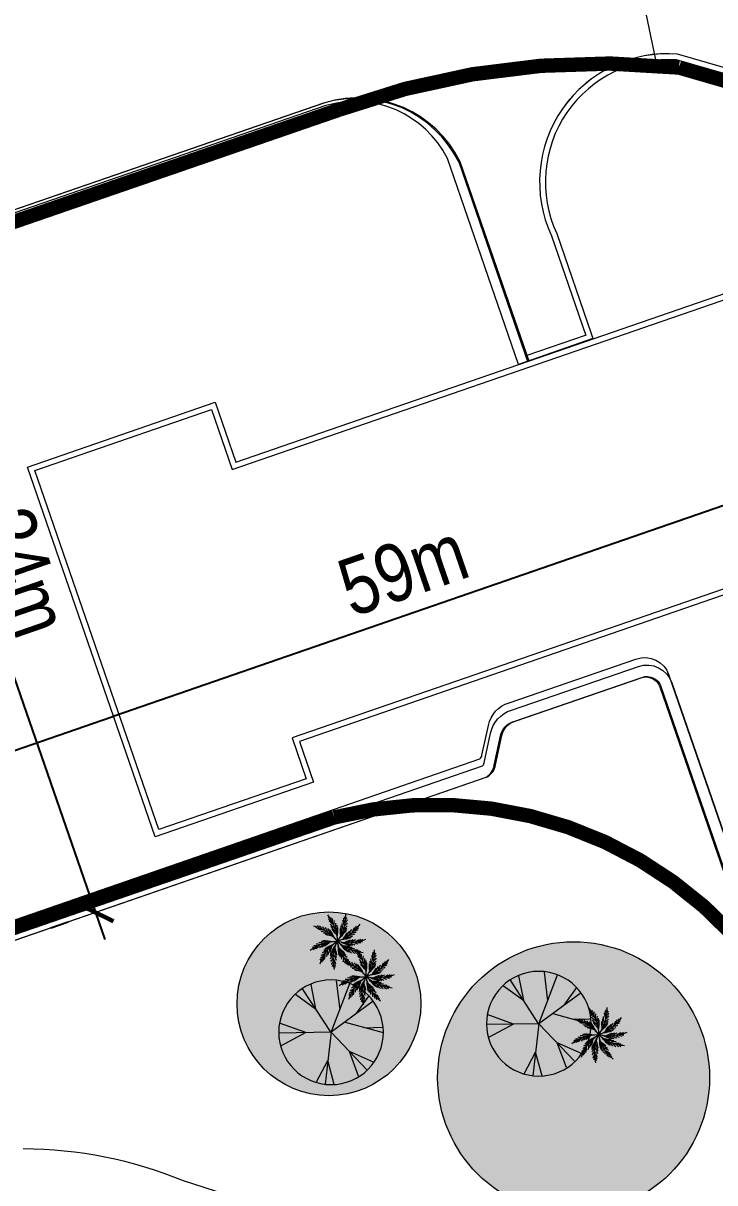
# Model space of a CAD drawing. Header units: millimetres. Extents: x 583747 to 596192, y 2304962 to 2309584.
# Drawn here: x 595619.1 to 595643.14, y 2307189.08 to 2307229.39 of the extents above; entities that cross this region are included whole.
import ezdxf
from ezdxf.xclip import XClip

# ---------------------------------------------------------------- set-up
doc = ezdxf.new("R2010")
doc.units = ezdxf.units.MM
doc.set_wipeout_variables(frame=1)
doc.linetypes.add('CONTINOUS', pattern=[0])
doc.linetypes.add('DASH', pattern=[0.35, 0.25, -0.1])
doc.layers.get('DEFPOINTS').update_dxf_attribs({"color": 5})
for name, color, linetype in [('A-GLAZ', 135, 'Continuous'), ('AFP-KERB-LINE', 2, 'Continuous'), ('Xref_ST_MBDV Cot vach 30.7.2022$0$KT-Net manh', 139, 'Continuous')]:
    doc.layers.add(name, color=color, linetype=linetype)
doc.layers.add('A-TREES', color=7, linetype='Continuous', lineweight=5, true_color=0x4b833f)
for name, color, linetype, lineweight in [('AUDIT_I_220808132811-11', 7, 'Continuous', 9), ('bo dat CXCL', 92, 'Continuous', 18), ('D-building block', 8, 'Continuous', 13), ('Duong RG Thua', 7, 'Continuous', 0), ('KT-DV', 7, 'Continuous', 0), ('KT-NEN', 250, 'Continuous', 0), ('KT-Net thay', 7, 'Continuous', 20), ('KT-TMB', 7, 'Continuous', 0), ('Level 15', 7, 'Continuous', 0)]:
    doc.layers.add(name, color=color, linetype=linetype, lineweight=lineweight)
doc.styles.add('Arial Narrow', font='ARIALN.TTF')
doc.dimstyles.new('CCU_1-1', dxfattribs={"dimtxt": 2, "dimasz": 1, "dimexe": 1, "dimexo": 2, "dimgap": 0.5, "dimtad": 1, "dimdec": 0, "dimdsep": 46, "dimtxsty": 'Arial Narrow', "dimblk": 'ARCHTICK', "dimcen": -1, "dimdle": 1, "dimclrd": 256, "dimclre": 256, "dimclrt": 3, "dimadec": 0, "dimazin": 2, "dimtfac": 0.1, "dimtdec": 0, "dimtix": 1, "dimtmove": 2, "dimatfit": 1, "dimfxl": 1, "dimtvp": 0.8333333333333334, "dimtolj": 1, "dimtzin": 12, "dimarcsym": 0})

# ---------------------------------------------------------------- blocks, each defined once
blk = doc.blocks.new('wwww1')
at = {"layer": 'Duong RG Thua', "color": 7, "lineweight": 0}
blk.add_line((595628.4475178872, 2307288.082119641), (595646.669842459, 2307200.515111031), dxfattribs=at)
blk = doc.blocks.new('NEN')
at = {"layer": 'Level 15', "color": 240, "linetype": 'DASH', "lineweight": 13, "ltscale": 5, "true_color": 0xed1f24, "const_width": 0.5, "flags": 128}
blk.add_lwpolyline([(595682.6342318146, 2307317.628542743), (595677.1080846218, 2307338.735591847), (595668.7019997244, 2307341.648000274), (595657.1986820591, 2307332.945061638), (595633.7332383548, 2307315.074860618), (595610.1012001, 2307298.024044828, 0.6850113018035724), (595643.3114555511, 2307173.379490599), (595664.0983812264, 2307171.16112911), (595705.7479175264, 2307172.44091587), (595712.0652831583, 2307180.508475818), (595682.6342318146, 2307317.628542743)], format="xyb", close=True, dxfattribs=at)
at = {"layer": 'Level 15', "color": 152, "linetype": 'DASH', "lineweight": 13, "ltscale": 5, "true_color": 0x2776bb, "const_width": 0.01, "flags": 128}
blk.add_lwpolyline([(595676.7959477246, 2307316.238442715), (595672.1154765871, 2307334.115442853), (595669.7661375185, 2307334.929404999), (595660.8263181637, 2307328.16590411), (595637.3067715189, 2307310.254500783), (595613.6242579552, 2307293.167266415, 0.6848770391189095), (595643.956996487, 2307179.344669219), (595664.3256569956, 2307177.170944603), (595702.755827632, 2307178.351808255), (595705.6093727332, 2307181.995913648)], format="xyb", close=True, dxfattribs=at)
blk = doc.blocks.new('road')
at = {"layer": 'AFP-KERB-LINE', "elevation": 1.53477577924781e-10}
blk.add_lwpolyline([(3572174.320136458, 1147849.407711029), (3572046.89516142, 1147798.414896965), (3551626.068969876, 1142722.54187727, -0.6850864189105283), (3475557.141503364, 1251490.069308758)], format="xyb", dxfattribs=at)
blk = doc.blocks.new('Tree')
for p, q in [((487974.1397559046, 311902.0154153705), (487959.6186299919, 312449.4555874467)), ((487818.7585520147, 311431.8140665293), (487178.271296501, 312231.0179972649)), ((487323.9620518087, 312328.5440708995), (487469.608952999, 311867.4923955798)), ((487812.5491589903, 311435.622189641), (488148.1264930962, 312404.1957123876)), ((487974.1397559046, 311902.0154153705), (488379.603203833, 312288.4990506768)), ((487050.4925100802, 312107.0366401076), (487469.608952999, 311867.4923955798)), ((486823.3698589205, 311653.9503079057), (487333.2957089542, 311412.6646906734)), ((487812.5491589903, 311435.622189641), (486789.5399913191, 311386.6173636317)), ((486977.3624589442, 310842.8233063221), (487812.5491589903, 311435.622189641)), ((487812.5491589903, 311435.622189641), (487803.9767764806, 311435.5773043036)), ((487812.5491589903, 311435.622189641), (487812.5042736529, 311444.1945721507)), ((487812.5491589903, 311435.622189641), (487821.1215414404, 311435.6670749187)), ((487812.5491589903, 311435.622189641), (487812.594044268, 311427.0498071313)), ((487812.5491589903, 311435.622189641), (488815.2738754748, 311227.0700611472)), ((487812.5491589903, 311435.622189641), (488294.8941477536, 310532.1300956607)), ((488836.1503732799, 311401.1427559257), (488359.1722272633, 311321.9372298717)), ((488762.6964671611, 311056.9688814878), (488359.1722272633, 311321.9372298717)), ((487312.5729995965, 311080.7507180572), (486909.7755491136, 310951.9356693625)), ((487535.9686889647, 311239.3123333454), (487498.6340693234, 310462.4556865096)), ((488053.6695394515, 310983.9669960737), (488455.6363497971, 310662.9774998426)), ((488053.6695394515, 310983.9669960737), (488100.2619105576, 310471.6760370135)), ((487524.2228202223, 310836.3250343204), (487406.3617597221, 310519.2875810862))]:
    blk.add_line(p, q)
blk.add_circle((487812.5491589903, 311435.622189641), 1024.182225)
blk = doc.blocks.new('p014')
for centre, radius, start, end in [((0.1368873331433207, 2.687655349403421), 0.5845469321958937, 182.8789517493702, 221.5345528091636), ((-0.1002984563216813, 2.837948208908905), 0.2454015507522421, 173.7791131581185, 233.0395476445508), ((4.412683401570163, 1.746537685637719), 4.745752700030372, 161.8705755670265, 201.5936322851244), ((-1.149711181349574, 3.042569913135672), 1.147504384321707, 317.439100214118, 345.0126682207147), ((-0.5875337241402434, 3.145792784648656), 0.565883779157175, 308.4321033836335, 338.3515154963578), ((2.543346768475729, 4.006688895475989), 4.745752700030372, 197.8705755670275, 237.5936322851262), ((-1.749247259640256, 2.23699437670971), 0.2454015507522421, 209.7791131581185, 269.0395476445495), ((-1.469019998796639, 2.254819208337423), 0.5845469321958937, 218.8789517493717, 257.5345528091631), ((0.7872450131488193, 6.509564098901045), 5.600359035970981, 242.1882950709186, 247.1385601171316), ((-2.324375373182349, 2.199656165288758), 0.565883779157175, 344.4321033836335, 14.35151549635747), ((-2.718513608344587, 1.785707489507679), 1.147504384321707, 353.4391002141185, 21.01266822071408), ((-4.389374896860772, 1.26993705909647), 2.984196019369443, 2.052642821318321, 14.83184805597066), ((-4.772047260398182, 0.7778759823988537), 3.647423505899304, 3.552940162314174, 15.11096059981825), ((-5.673243382361633, -0.2288830691689725), 4.915440826419774, 10.67551182253619, 20.63066144768712), ((4.510987828683895, 3.909600970059216), 5.600359035970981, 202.9482548701073, 211.3076687611722), ((4.562936602142187, 3.622073698864114), 5.600359035970981, 201.6825186296965, 211.401862224492), ((4.613258814874655, 3.409588492000957), 5.600359035970981, 200.5185801730793, 211.4981257708792), ((4.46677812724981, 4.340011774708728), 5.600359035970981, 204.5672565172818, 211.2106809353124), ((4.463120370560844, 4.80361697331432), 5.600359035970981, 206.1882950709169, 211.1385601171342), ((-2.804628611566635, 3.607410493753186), 2.984196019369443, 326.0526428213167, 338.8318480559709), ((-3.403443301056072, 3.43425389218153), 3.647423505899304, 327.5529401623149, 339.1109605998176), ((-4.724284402112829, 3.14947850013565), 4.915440826419774, 334.6755118225372, 344.6306614476869), ((-4.382723149611643, 2.519470254790498), 4.510989319669894, 337.0346771914438, 347.4268266371094), ((4.105608427502531, -2.380367225842534), 4.745752700030372, 110.1724596118627, 149.8955163299628), ((5.535015120917862, -1.507003048773804), 5.600359035970981, 148.8204642179165, 159.8000098157167), ((5.670574208935463, -1.33581303187497), 5.600359035970981, 149.9844026745317, 159.7037462693288), ((5.864014856237404, -1.116835127245004), 5.600359035970981, 151.2501389149451, 159.6095528060078), ((6.174380926572084, -0.8153706005674195), 5.600359035970981, 152.8691405621184, 159.5125649801499), ((6.535930787906352, -0.5251554094982538), 5.600359035970981, 154.4901791157559, 159.4404441619708), ((1.092614613834655, 4.436839576195389), 2.984196019369443, 274.3545268661562, 287.1337321008077), ((1.675078413011519, 2.788042285744829), 1.147504384321707, 265.7409842589545, 293.3145522655529), ((2.193997065847114, 1.558398631353924), 0.5845469321958937, 131.180835794208, 169.836436854002), ((2.1649313880053, 1.837683841692872), 0.2454015507522421, 122.0809972029555, 181.3414316893889), ((2.104523487024338, 2.410848193792404), 0.565883779157175, 256.7339874284717, 286.6533995411944), ((-0.3881319131100867, 4.729854364340618), 4.745752700030372, 234.9681246683424, 274.6911813864427), ((-3.094143954615859, 3.598394347199914), 4.745752700030372, 270.9681246683443, 310.6911813864419), ((-2.744513190685311, 0.7291482448335316), 0.2454015507522421, 246.8766622594334, 306.1370967458657), ((-3.180719537195124, 0.352464674335458), 0.565883779157175, 21.52965248495067, 51.44906459767597), ((-2.531752673191569, 0.9123912652688944), 0.5845469321958937, 255.9765008506857, 294.6321019104817), ((-3.245405004385205, -0.215438702069477), 1.147504384321707, 30.53664931543363, 58.11021732203207), ((-4.267000981070844, -1.634642085227881), 2.984196019369443, 39.15019192263563, 51.92939715728668), ((-3.298484683343787, 5.666937291180759), 5.600359035970981, 279.2858441722357, 284.2361092184501), ((-2.853843229484234, 5.535647014054916), 5.600359035970981, 277.6648056185987, 284.3082300366303), ((-4.275425798357666, -2.25793275856563), 3.647423505899304, 40.65048926363026, 52.20850970113278), ((-4.556319946307319, 1.327447639919527), 4.745752700030372, 304.0338805225612, 343.7569372406599), ((-2.429172010842372, 5.452807925955483), 5.600359035970981, 276.045803971423, 284.4052178624872), ((-4.386977842009074, -3.604511527042597), 4.915440826419774, 47.77306092385167, 57.72821054900337), ((1.062704499098004, 6.136649589986803), 5.600359035970981, 240.5672565172815, 247.2106809353131), ((1.351460022274765, 5.814425744973967), 5.600359035970981, 238.9482548701076, 247.3076687611722), ((-3.684878644607899, -3.460875892809092), 4.510989319669894, 50.13222629275963, 60.52437573842398), ((1.562491752479829, 5.612346019144354), 5.600359035970981, 237.6825186296947, 247.4018622244906), ((1.728098948699412, 5.470020530245648), 5.600359035970981, 236.5185801730786, 247.4981257708809), ((-5.026604969031638, -0.5378057792747981), 4.510989319669894, 13.03467719144405, 23.4268266371094), ((-4.652860444867954, -0.9343759256469113), 4.745752700030372, 331.631907914521, 11.3549646326183), ((2.035262767118624, -4.287175545580723), 4.745752700030372, 75.67216806150964, 115.3952247796078), ((-0.5491686371632909, -4.713871285663288), 4.745752700030372, 43.63190791452072, 83.3549646326182), ((-0.739263633575959, 5.000948095210347), 4.510989319669894, 285.3365612362818, 295.7287106819459), ((3.707952717063691, -4.377046632813347), 5.600359035970981, 114.3201726675643, 125.2997182653633), ((-0.4565622057257173, 5.659472491952442), 4.915440826419774, 282.9773958673737, 292.9325454925235), ((3.916633932067541, -4.312747031457754), 5.600359035970981, 115.4841111241804, 125.2034547189763), ((2.22334477345278, 4.540124512530042), 4.510989319669894, 250.8362696859284, 261.2284191315925), ((0.5855806924669906, 4.799439691472038), 3.647423505899304, 275.8548242071507, 287.4128446446538), ((4.200084247153299, -4.241849036969086), 5.600359035970981, 116.7498473645915, 125.1092612556554), ((2.829320695959623, 4.922704778298005), 4.915440826419774, 248.4771043170198, 258.4322539421696), ((4.626616811580362, -4.169199673976792), 5.600359035970981, 118.3688490117651, 125.0122734297958), ((3.201043398247165, 3.623651095512038), 3.647423505899304, 241.3545326567985, 252.9125530943018), ((5.088959390057667, -4.134812183735839), 5.600359035970981, 119.9898875654016, 124.9401526116153), ((3.413521382613382, 3.03763458791537), 2.984196019369443, 239.8542353157997, 252.6334405504539), ((2.959647391592981, 1.348908742011474), 1.147504384321707, 231.2406927086021, 258.8142607151984), ((2.690817355905381, 0.04160981026070942), 0.5845469321958937, 96.68054424385357, 135.3361453036479), ((2.825053709597157, 0.2882383643455952), 0.2454015507522421, 87.58070565260093, 146.841140139034), ((3.099916417922316, 0.7948121305344458), 0.565883779157175, 222.233695878116, 252.1531079908407), ((-2.780429697459667, -1.584430124187584), 0.565883779157175, 57.52965248494858, 87.44906459767572), ((-2.648940397598651, -1.023291056717959), 0.2454015507522421, 282.8766622594335, 342.1370967458674), ((-2.498956110327619, -2.081894770514069), 1.147504384321707, 66.53664931543476, 94.11021732203172), ((-2.491257798227245, -3.830533474860793), 2.984196019369443, 75.15019192263472, 87.92939715728676), ((-2.584521068211622, -0.7499868446322324), 0.5845469321958937, 291.9765008506872, 330.6321019104802), ((-5.999472329932821, 2.645847922840282), 5.600359035970981, 315.2858441722337, 320.236109218449), ((-2.131712552907416, -4.33973820538089), 3.647423505899304, 76.65048926363072, 88.20850970113332), ((-1.430460910817786, -5.49471195946461), 4.915440826419774, 83.77306092385116, 93.72821054900302), ((-5.562579348692921, 2.800985546585828), 5.600359035970981, 313.6648056185965, 320.3082300366285), ((-2.138961839081034, 5.418915995485413), 5.600359035970981, 274.780067731012, 284.499411325808), ((-1.921024911967123, 5.405285733928061), 5.600359035970981, 273.6161292743959, 284.5956748721948), ((-0.9468776358893507, -4.965824736493104), 4.510989319669894, 86.13222629276024, 96.52437573842624), ((-5.170321521491495, 2.983582795905647), 5.600359035970981, 312.0458039714251, 320.4052178624877), ((-4.915615383694089, 3.126744907209748), 5.600359035970981, 310.7800677310109, 320.4994113258098), ((-4.731289039228784, 3.243817905659583), 5.600359035970981, 309.6161292743967, 320.5956748721963), ((1.79913078436347, -5.385276813276811), 4.915440826419774, 116.8388167780713, 126.7939664032219), ((1.91583381564287, -4.678201936829304), 4.510989319669894, 119.1979821469783, 129.5901315926458), ((-5.960808178122051, -0.3205570140473455), 5.600359035970981, 345.1115598256429, 353.4709737167063), ((-5.825462400798727, -0.06161275883885509), 5.600359035970981, 343.8458235852304, 353.5651671800269), ((-5.734863803582755, 0.1370683484976922), 5.600359035970981, 342.6818851286152, 353.6614307264144), ((4.089237922621706, -3.939062216702567), 4.915440826419774, 144.4368441700319, 154.3919937951805), ((3.865099014797025, -3.258374161561157), 4.510989319669894, 146.7960095389378, 157.1881589846032), ((-3.215030783160707, -3.490808753451532), 4.745752700030372, 7.631907914520547, 47.35496463261728), ((-5.145847340902733, -2.53529203878513), 5.600359035970981, 10.27991252057349, 21.25945811837376), ((-5.134095479747273, -2.753338322838232), 5.600359035970981, 11.44385097718995, 21.16319457198585), ((-5.134081604696185, -3.045520811280312), 5.600359035970981, 12.70958721760048, 21.0690011086647), ((-2.672870678596993, -5.075747522611728), 5.600359035970981, 46.27991252057421, 57.25945811837486), ((-2.535198833123076, -5.245243101296829), 5.600359035970981, 47.44385097719118, 57.1631945719844), ((0.8210517353998199, -5.677439971113671), 5.600359035970981, 82.27991252057426, 93.25945811837411), ((5.042155066529247, -0.3642318711873074), 4.510989319669894, 182.7960095389385, 193.1881589846034), ((-2.363447050286581, -5.481615544354824), 5.600359035970981, 48.70958721760015, 57.06900110866434), ((5.623585652283808, -0.7831745311804426), 4.915440826419774, 180.4368441700306, 190.3919937951813), ((1.032057599515056, -5.73364329431589), 5.600359035970981, 83.44385097718914, 93.16319457198456), ((4.293279259394708, 2.669034614194153), 4.510989319669894, 218.7960095389396, 229.1881589846048), ((4.55778996574891, -1.613715194073805), 3.647423505899304, 173.3142725098085, 184.8722929473127), ((-2.136564644445869, -5.85003423603569), 5.600359035970981, 50.32858886477299, 56.97201328280607), ((1.309943946721816, -5.823919452745486), 5.600359035970981, 84.70958721760226, 93.06900110866407), ((5.009914801419754, 2.671859206129376), 4.915440826419774, 216.4368441700297, 226.391993795181), ((1.71004674241054, -5.988618303202912), 5.600359035970981, 86.32858886477516, 92.97201328280725), ((4.635847531559406, 1.373478708827079), 3.647423505899304, 209.3142725098083, 220.8722929473124), ((2.120206311953311, -6.204748557611317), 5.600359035970981, 87.94962741841307, 92.89989246462586), ((4.505069352069086, 0.764004091812275), 2.984196019369443, 207.813975168812, 220.5931804034641), ((3.224437029324392, -0.4267005047565391), 1.147504384321707, 199.2004325616106, 226.7740005682097), ((2.303014650989397, -1.392247440823368), 0.5845469321958937, 64.64028409686603, 103.295885156658), ((2.54764367843002, -1.254400854808601), 0.2454015507522421, 55.5404455056109, 114.8008799920442), ((3.049383067999017, -0.9708094692315044), 0.565883779157175, 190.1934357311271, 220.1128478438524), ((-1.465658139565178, -2.844829404177815), 0.565883779157175, 90.59540833917066, 120.5148204518926), ((-0.9583533203951475, -3.108154820810086), 1.147504384321707, 99.60240516965143, 127.1759731762517), ((0.002157554472020706, -4.569392461172008), 2.984196019369443, 108.2159477768513, 120.9951530115055), ((-1.661622333097569, -2.30282892090144), 0.2454015507522421, 315.9424181136545, 15.20285260008646), ((0.5812953369121061, -4.799960607208106), 3.647423505899304, 109.7162451178498, 121.2742655553527), ((-1.756751139986008, -2.038640441889839), 0.5845469321958937, 325.0422567049065, 3.697857764700044), ((-6.471405286281211, -1.055979682152469), 5.600359035970981, 348.3516000264535, 353.3018650726677), ((-6.189912597239264, -0.6875980520810643), 5.600359035970981, 346.7305614728167, 353.3739858908483), ((0.5905895437978614, -3.198479555600436), 1.147504384321707, 127.2004325616118, 154.774000568209), ((2.118754060621214, -4.048485315504827), 2.984196019369443, 135.8139751688111, 148.5931804034639), ((2.738811546605532, -3.98452474100057), 3.647423505899304, 137.3142725098061, 148.8722929473122), ((-0.4057409147652322, -2.81058430346328), 0.2454015507522421, 343.5404455056124, 42.8008799920442), ((-0.6124353354401961, -2.620525210536066), 0.5845469321958937, 352.6402840968653, 31.29588515665892), ((-5.245886765714715, -3.933808778998539), 5.600359035970981, 15.94962741841079, 20.89989246462757), ((-5.16708095628529, -3.476935926053322), 5.600359035970981, 14.328588864775, 20.97201328280668), ((4.093748004519952, -2.029921031652869), 2.984196019369443, 171.8139751688118, 184.5931804034653), ((-1.93177675839577, -6.265973030914552), 5.600359035970981, 51.94962741841078, 56.89989246462738), ((2.357816090173614, -2.240484492639041), 1.147504384321707, 163.200432561613, 190.7740005682078), ((1.044835477686931, -2.480029887666213), 0.5845469321958937, 28.64028409686438, 67.29588515665742), ((1.896375235570233, -2.577783754868605), 0.565883779157175, 154.1934357311279, 184.1128478438515), ((1.323768708542204, -2.512298991575911), 0.2454015507522421, 19.54044550561216, 78.80087999204589), ((0.01901651857714626, -3.200132261793179), 0.565883779157175, 118.1934357311288, 148.1128478438525)]:
    blk.add_arc(centre, radius, start, end)
blk = doc.blocks.new('DV')
at = {"layer": 'bo dat CXCL'}
h = blk.add_hatch(dxfattribs=at)
h.set_pattern_fill('GRASS', color=256, scale=20, angle=6.295837926640892e-14)
h.set_pattern_definition([(90, (1.311302185058594e-06, 0), (-359.2102448000004, 359.2102447999981), [95.24999999999953, -623.1704895999973]), (44.99999999999993, (1.311302185058594e-06, 0), (-359.2102448427659, 359.2102448427639), [95.24999999999969, -412.7499999999986]), (135.0000000000001, (1.311302185058594e-06, 0), (-359.2102448427657, -359.2102448427648), [95.24999999999989, -412.7499999999994])])
edge = h.paths.add_edge_path()
edge.add_arc((534051.7003132105, 95061.74644327164), 4726.503831283008, 0, 360)
edge = h.paths.add_edge_path()
edge.add_arc((541090.5118750334, 100258.320868969), 3194.577710490301, 0, 360)
edge = h.paths.add_edge_path()
edge.add_arc((567627.1426891088, 62613.19919967651), 3194.577710490301, 0, 360)
edge = h.paths.add_edge_path()
edge.add_arc((576134.0710784197, 60043.36225748062), 4726.503831283008, 0, 360)
at = {"layer": 'A-GLAZ'}
for p, q in [((579794.8935495615, 95160.63556575775, -0.0003901063585746418), (594853.6876755953, 90809.49250793457, -0.0003901063585746418)), ((538575.2279481888, 83557.03957366943, -0.0003901063585746418), (567974.5685081482, 93695.8902592659, -0.0003901063585746418))]:
    blk.add_line(p, q, dxfattribs=at)
blk.add_arc((577054.20198524, 68850.99924898148, -0.0003901063585746418), 26452.00093321101, 84.0529124876403, 110.0749677593949, dxfattribs=at)
at = {"layer": 'D-building block', "linetype": 'CONTINOUS', "ltscale": 10000}
for centre, radius in [((567627.1426891088, 62613.19919967651), 3194.577710490301), ((576134.0710784197, 60043.36225318909, -0.0003900780732629497), 4726.503831283008)]:
    blk.add_circle(centre, radius, dxfattribs=at)
at = {"layer": 'KT-Net thay'}
blk.add_line((579974.7232788801, 50886.6643910408), (562571.2064226866, 56455.55951547623), dxfattribs=at)
blk.add_arc((556928.1305878162, 42713.04267501831, 0.006675000328339297), 14856.01137591361, 67.67550924643338, 89.73341483555303, dxfattribs=at)
at = {"layer": 'A-TREES'}
for name, p, xscale, yscale, zscale, rotation in [('p014', (567914.530616641, 64778.96662187576, 0.001365659360410312), -304.9199999999864, 304.9199999999864, 304.9199999999859, 58.08847051086504), ('p014', (568920.2135616541, 63550.87111759186, 0.001366057348044211), -304.9199999999864, 304.9199999999864, 304.9199999999859, 58.08847051086504), ('Tree', (1372066.951847076, 711284.659758091, -0.00211491251618302), -1.776509766946553, 1.776509766946553, 1.776509766946549, 71.72236063323176), ('Tree', (1364841.989592433, 710986.4855260849, -0.002125700833696189), -1.776509766946553, 1.776509766946553, 1.776509766946549, 71.72236063323176), ('p014', (577003.2101439238, 61539.17297267914, 0.001376447677160946), -304.9199999999864, 304.9199999999864, 304.9199999999859, 58.08847051086504)]:
    blk.add_blockref(name, p, dxfattribs=dict(at, xscale=xscale, yscale=yscale, zscale=zscale, rotation=rotation))
at = {"layer": 'AFP-KERB-LINE'}
ref = blk.add_blockref('road', (-3147122.540055871, 179596.1890163422, -4.400686211017377e-09), dxfattribs=dict(at, rotation=340.0000000045929))
XClip(ref).set_block_clipping_path([(3424978.7776903473, 904726.3076186823), (3853099.861747328, 1060549.6388383387), (3670662.868102772, 1561791.1594749615), (3242541.7840457913, 1405967.828255306)])
blk = doc.blocks.new('WWWWW11')
blk.add_wipeout([(596158.1264970418, 2307279.415748434), (596157.4868596883, 2307279.131044587), (596156.9419159915, 2307278.75383097), (596156.4253751573, 2307278.2245273013), (596156.033040584, 2307277.6159852333), (596155.7515683945, 2307276.8805128527), (596155.630984378, 2307275.9560376755), (596155.6935655582, 2307275.27585322), (596156.0499884988, 2307274.2500792323), (596163.9381826981, 2307260.992103411), (596164.2595651724, 2307260.5017293952), (596164.5873451892, 2307260.143662419), (596164.925872428, 2307259.8639352783), (596165.7248676443, 2307259.439499362), (596166.8970544131, 2307258.983099049), (596167.4462452132, 2307258.840778071), (596167.9845907552, 2307258.759324903), (596168.6279309798, 2307258.7338130157), (596169.3387324822, 2307258.7955465284), (596169.7077284943, 2307258.8657222167), (596187.3628353733, 2307264.9568868326), (596189.3003348794, 2307265.309738098), (596191.6830308199, 2307265.371566329), (596193.6462263745, 2307265.117663205), (596195.4811609081, 2307264.6175569715), (596197.5509894271, 2307263.709278157), (596198.9830253198, 2307262.8249925086), (596200.4558321758, 2307261.634333469), (596201.6492890234, 2307260.3854129585), (596202.8724032934, 2307258.699955746), (596207.3781399102, 2307245.6794245364), (596207.6923098762, 2307244.9099548906), (596208.0169776017, 2307244.358087821), (596208.7410806058, 2307243.5056458367), (596209.4758027232, 2307242.929039657), (596210.4152561508, 2307242.4512099694), (596211.3381979427, 2307242.1925602537), (596212.2429563764, 2307242.110676552), (596257.3803378904, 2307242.110676552), (596258.585450837, 2307242.275423594), (596260.0837843353, 2307242.934223507), (596260.8840495853, 2307243.5732316147), (596261.6986422987, 2307244.6031211065), (596262.20600007, 2307245.739719427), (596262.4199155823, 2307246.8796884534), (596262.381296167, 2307247.9822711796), (596259.0167853625, 2307263.5885736006), (596258.6799977464, 2307264.1948316805), (596258.1929823342, 2307264.7624178254), (596257.4916188687, 2307265.278743916), (596256.9681102273, 2307265.519880577), (596256.177640033, 2307265.71067624), (596226.5307003725, 2307265.71067624), (596225.6144192488, 2307265.844074603), (596224.731754293, 2307266.174617406), (596223.9923476782, 2307266.6447608303), (596223.321591174, 2307267.300207647), (596222.6663800592, 2307268.381477357), (596217.1959527035, 2307284.193645604), (596216.713879219, 2307285.1326484145), (596216.369741392, 2307285.5546857184), (596215.8750791589, 2307285.9961401536), (596215.3067070124, 2307286.3479550723), (596214.5829320063, 2307286.6246993486), (596199.3461626435, 2307291.0193444258), (596197.906837745, 2307291.1296777944), (596196.3155742786, 2307291.160120454), (596194.441518755, 2307291.073047498), (596192.2595297728, 2307290.802257765), (596190.1326617798, 2307290.357536344), (596187.5258376017, 2307289.5545991194)]).translate(0, 0, -0.04164644143773511)
blk.add_line((596192.5387022507, 2307266.746294256, -0.04164644143785193), (596169.7441371079, 2307258.881972076, -0.04164644143785193))
at = {"layer": 'A-GLAZ', "const_width": 0.5}
blk.add_lwpolyline([(596187.5622462108, 2307289.570848987, -0.1140331020743413), (596199.3825712515, 2307291.035594293), (596214.4413653782, 2307286.684451236, -0.2604672854682765), (596217.2323613125, 2307284.209895472), (596222.7027886676, 2307268.397727226, 0.2908633368540378), (596226.5671089788, 2307265.726926107), (596256.2140486401, 2307265.726926107, -0.2655275921417467), (596259.0531939715, 2307263.604823468), (596262.417704776, 2307247.998521047, -0.4513714951595503), (596257.416746489, 2307242.12692642), (596212.2793649854, 2307242.12692642, -0.3267809868965265), (596207.4145485229, 2307245.695674393), (596202.9088119024, 2307258.716205614, 0.3277017669590758), (596187.3992439844, 2307264.973136701), (596169.7441371018, 2307258.881972084, -0.1330764012900887), (596166.9334630221, 2307258.999348917), (596165.7612762533, 2307259.45574923, -0.183720991931343), (596163.9745913072, 2307261.008353279), (596159.5040960988, 2307268.510678279, -0.02215701127767281), (596156.0863971079, 2307274.2663291, -0.4620918624571376), (596158.1629056508, 2307279.431998302), (596187.5622462108, 2307289.570848987)], format="xyb", dxfattribs=at)
at = {"layer": 'AUDIT_I_220808132811-11'}
for p, q in [((596194.1014777169, 2307281.03480028), (596196.1341446068, 2307281.736574688)), ((596194.1905163828, 2307280.763457219, -0.04164644143773511), (596196.2231832735, 2307281.465231623, -0.04164644143773511))]:
    blk.add_line(p, q, dxfattribs=at)
for points in [[(596223.4858556406, 2307264.098269473), (596223.4960231208, 2307265.770540677, 0.08515873318755561), (596223.1946576099, 2307267.601544062), (596221.4600228961, 2307272.616087157), (596217.3322422542, 2307284.546884974, 0.2600451643030329), (596214.4016279425, 2307287.149730518), (596199.3290177243, 2307291.504865645, 0.5721348877565147), (596194.9420054213, 2307285.192022641), (596196.1377743302, 2307281.726053833)], [(596196.3879074907, 2307281.612601697), (596193.7998110675, 2307280.719066298), (596191.3279896558, 2307287.878617163, 0.3617881356859828), (596187.0967033883, 2307289.714404332), (596158.172468956, 2307279.736131684, 0.450685502010546), (596156.1662434373, 2307274.637037039), (596164.2608440302, 2307261.054460284, 0.3090915274036429), (596169.9832671059, 2307259.233317383), (596192.4553740945, 2307267.007115047, 0.2061157603677616), (596192.5276552596, 2307267.136901659), (596192.7513168363, 2307268.166190285, -0.2754865960558315), (596193.4712470856, 2307268.957892978), (596197.883844656, 2307270.475841124, -0.4141973720836345), (596199.0299078504, 2307269.918623965), (596207.3591242088, 2307245.827910957, 0.3197537419032762), (596212.1903263249, 2307242.386458495), (596257.3277078284, 2307242.386458495, 0.4808685683322499), (596262.0896001729, 2307248.343657651), (596261.4809521764, 2307251.038792581), (596261.4349743794, 2307251.242386424), (596259.8436423665, 2307259.799434698)]]:
    blk.add_lwpolyline(points, format="xyb", dxfattribs=at)
for points, elevation in [([(596223.4859593187, 2307264.09617299), (596223.4961267989, 2307265.768444194, 0.08515873318755561), (596223.1947612881, 2307267.599447576), (596221.4601265735, 2307272.613990671), (596217.3323459323, 2307284.544788491, 0.2600451643030329), (596214.4017316197, 2307287.147634031), (596199.329121402, 2307291.502769161, 0.5721348877565147), (596194.9421090984, 2307285.189926157), (596196.1378780084, 2307281.723957349)], -0.002306602981453347), ([(596223.2859556221, 2307264.09617299), (596223.2961304955, 2307265.76966018, 0.08515873318755567), (596223.0057504072, 2307267.534064956), (596221.2711157463, 2307272.548607896), (596217.14342633, 2307284.479142042, 0.2604672854680671), (596214.3524303958, 2307286.953697806), (596199.293636269, 2307291.304840864, 0.5713168116588397), (596195.1278777, 2307285.264706817), (596196.3269280943, 2307281.789226537)], -0.002306602981453347), ([(596194.1467310203, 2307280.750442854), (596191.7318509843, 2307287.745064864, 0.3643585262583712), (596187.0238140398, 2307289.799929309), (596158.088102136, 2307279.817697163, 0.4519047578513394), (596155.8716935172, 2307274.164589561), (596163.98491912, 2307260.550760411, 0.3106788684848847), (596170.1479300676, 2307258.579507662), (596192.6707490046, 2307266.370848158, 0.2299220823866625), (596192.9556130174, 2307266.78561455), (596193.1765345031, 2307267.802293297, -0.2789899883790971), (596193.6353796294, 2307268.303914635), (596198.0556874041, 2307269.824515115, -0.4143403845293878), (596198.7082814649, 2307269.507420135), (596207.0374978225, 2307245.416707125, 0.3197537419032749), (596212.235579629, 2307241.713912047), (596257.3729611326, 2307241.713912047, 0.4808685683322463), (596262.5135068784, 2307248.144812317), (596261.9048588816, 2307250.83994725), (596261.8595931833, 2307251.040387856), (596260.0841615582, 2307259.560011307)], -0.03933983845628176), ([(596194.1904127053, 2307280.765553701), (596191.775532669, 2307287.760175711, 0.3643585262583712), (596187.0674957248, 2307289.815040156), (596158.1317838203, 2307279.832808014, 0.4519047578513394), (596155.9153752016, 2307274.179700411), (596164.0286008043, 2307260.565871258, 0.3106788684848847), (596170.1916117526, 2307258.594618509), (596192.714430689, 2307266.385959008, 0.2299220823866625), (596192.9992947018, 2307266.800725399), (596193.2202161874, 2307267.817404147, -0.2789899883790971), (596193.6790613147, 2307268.319025482), (596198.0993690892, 2307269.839625962, -0.4143403845293878), (596198.7519631496, 2307269.522530983), (596207.0811795068, 2307245.431817972, 0.3197537419032749), (596212.2792613133, 2307241.729022897), (596257.4166428167, 2307241.729022897, 0.4808685683322463), (596262.5571885626, 2307248.159923164), (596261.9485405659, 2307250.855058097), (596261.9032748677, 2307251.055498703), (596260.1278432424, 2307259.575122157)], -0.03933983845628176), ([(596194.1905163828, 2307280.763457219), (596191.7756363468, 2307287.758079228, 0.3643585262583712), (596187.0675994023, 2307289.812943673), (596158.1318874987, 2307279.830711528, 0.4519047578513394), (596155.9154788798, 2307274.177603925), (596164.0287044826, 2307260.563774775, 0.3106788684848847), (596170.1917154301, 2307258.592522026), (596192.7145343672, 2307266.383862523, 0.2299220823866625), (596192.99939838, 2307266.798628914), (596193.2203198657, 2307267.815307661, -0.2789899883790971), (596193.679164992, 2307268.316928999), (596198.0994727667, 2307269.83752948, -0.4143403845293878), (596198.7520668274, 2307269.5204345), (596207.0812831852, 2307245.429721489, 0.3197537419032749), (596212.2793649916, 2307241.726926412), (596257.4167464951, 2307241.726926412, 0.4808685683322463), (596262.5572922409, 2307248.157826681), (596261.9486442442, 2307250.852961614), (596261.9033785459, 2307251.053402221), (596260.1279469207, 2307259.573025671)], -0.04164644143770193), ([(596156.086397114, 2307274.266329092, -0.4594566638934902), (596158.1264970418, 2307279.415748434), (596187.5622462168, 2307289.570848979)], -0.04164644143770193), ([(596192.5387022507, 2307266.746294256, 0.2042794764179826), (596192.6050089411, 2307266.867406863), (596192.8287967946, 2307267.89727661, -0.275411558420597), (596193.5566448555, 2307268.697787724), (596197.9690329318, 2307270.215663802, -0.4141945204059637), (596199.1301091406, 2307269.651140312), (596207.4593254983, 2307245.560427302, 0.3197537419032751), (596212.2793649916, 2307242.126926412), (596257.4167464951, 2307242.126926412, 0.3653099340488337), (596262.3827183876, 2307246.437648414)], -0.04164644143770193)]:
    blk.add_lwpolyline(points, format="xyb", dxfattribs=dict(at, elevation=elevation))
at = {"layer": 'AUDIT_I_220808132811-11', "elevation": -0.002306602981453347}
blk.add_lwpolyline([(596196.3269280946, 2307281.789226537), (596196.3879074907, 2307281.612601697)], dxfattribs=at)
at = {"layer": 'Xref_ST_MBDV Cot vach 30.7.2022$0$KT-Net manh'}
for p, q in [((596184.7615715613, 2307269.37037525, -0.04164644136936402), (596184.760442105, 2307269.432168328, -0.04164644136647253)), ((596184.7615717177, 2307269.370375217, -0.04164644134643091), (596184.7604422622, 2307269.432168295, -0.04164644134353957))]:
    blk.add_line(p, q, dxfattribs=at)
blk.add_wipeout([(596176.7316506156, 2307277.147970857), (596181.1699552961, 2307264.292565395), (596186.6702496331, 2307266.191531723), (596186.1808926368, 2307267.6094587394), (596208.4944311138, 2307275.3131661913), (596205.2676678436, 2307284.662977137), (596183.9739210801, 2307277.3141782857), (596183.2538784915, 2307279.3997579017)]).translate(0, 0, -0.002306602981453347).dxf.layer = 'AUDIT_I_220808132811-11'
at = {"layer": 'AUDIT_I_220808132811-11', "elevation": -0.002306602981453347}
for points in [[(596181.1699554279, 2307264.29256544), (596176.7316506156, 2307277.147970857), (596183.2538784913, 2307279.399757901), (596183.97392108, 2307277.314178285), (596205.2665585354, 2307284.662594297), (596208.4953032772, 2307275.310639998), (596186.1807321109, 2307267.609403338), (596186.670249633, 2307266.191531722)], [(596181.2937363205, 2307264.546884708), (596176.9859698849, 2307277.024189965), (596183.130097608, 2307279.145438635), (596183.8501324527, 2307277.059881449), (596205.1427698979, 2307284.408297458), (596208.240976619, 2307275.434442296), (596185.9264054531, 2307267.733205636), (596186.4159303649, 2307266.315312617)]]:
    blk.add_lwpolyline(points, close=True, dxfattribs=at)
blk = doc.blocks.new('_ArchTick')
at = {"color": 0, "linetype": 'ByBlock', "const_width": 0.15}
blk.add_lwpolyline([(-0.5, -0.5), (0.5, 0.5)], dxfattribs=at)
blk = doc.blocks.new('*D103')
at = {"layer": 'DEFPOINTS', "color": 0, "transparency": 16777216}
for p in [(595660.0439785965, 2307220.785746196), (595660.7916881738, 2307218.620957303), (595604.0666106947, 2307201.451383273, 0.002306602981420165)]:
    blk.add_point(p, dxfattribs=at)
at = {"layer": 'KT-TMB', "lineweight": -2, "transparency": 16777216}
for p, q in [((595603.8691130099, 2307198.960123506), (595661.7368954357, 2307218.947428178)), ((595660.6969203451, 2307218.895331672), (595661.1181590481, 2307217.675750041)), ((595604.7195524434, 2307199.560968749), (595605.1407911464, 2307198.341387118))]:
    blk.add_line(p, q, dxfattribs=at)
for p, rotation in [((595660.7916881738, 2307218.620957303), 19.05471130097261), ((595604.8143202721, 2307199.28659438), 199.0547113009726)]:
    blk.add_blockref('_ArchTick', p, dxfattribs=dict(at, rotation=rotation))
at = {"layer": 'KT-TMB', "color": 3, "transparency": 16777216, "insert": (595632.3063943662, 2307210.391574064), "char_height": 2, "attachment_point": 5, "rotation": 19.054711300972606, "style": 'Arial Narrow'}
blk.add_mtext('\\A1;59m', dxfattribs=at)
blk = doc.blocks.new('*D104')
at = {"layer": 'DEFPOINTS', "color": 0, "transparency": 16777216}
for p in [(595614.1014928229, 2307221.283008058), (595621.9477838775, 2307198.60034743), (595621.6036090906, 2307198.481291927)]:
    blk.add_point(p, dxfattribs=at)
at = {"layer": 'KT-TMB', "lineweight": -2, "transparency": 16777216}
for p, q in [((595613.4304083613, 2307222.109008143), (595621.9305187652, 2307197.536236339)), ((595612.2113816466, 2307220.629188708), (595612.8122624478, 2307220.837042881)), ((595620.0576727012, 2307197.94652808), (595620.6585535024, 2307198.154382253))]:
    blk.add_line(p, q, dxfattribs=at)
for p, rotation in [((595613.7573180359, 2307221.163952556), 109.0813122659523), ((595621.6036090906, 2307198.481291927), 289.0813122659523)]:
    blk.add_blockref('_ArchTick', p, dxfattribs=dict(at, rotation=rotation))
at = {"layer": 'KT-TMB', "color": 3, "transparency": 16777216, "insert": (595619.1019148403, 2307210.314324719), "char_height": 2, "attachment_point": 5, "rotation": 289.0813122659523, "style": 'Arial Narrow'}
blk.add_mtext('\\A1;24m', dxfattribs=at)

msp = doc.modelspace()

# ---------------------------------------------------------------- block references
at = {"layer": 'KT-NEN', "lineweight": 0}
msp.add_blockref('wwww1', (0.167280342313461, -0.04470699140802026, -0.002306602981161601), dxfattribs=at)

# ---------------------------------------------------------------- next in the draw order: block references
at = {"layer": 'KT-DV', "xscale": 0.001, "yscale": 0.001, "zscale": 0.001}
msp.add_blockref('DV', (595062.1001659017, 2307132.691920528), dxfattribs=at)
at = {"layer": 'KT-Net thay'}
msp.add_blockref('NEN', (-5.820766091346741e-10, 9.313225746154785e-10), dxfattribs=at)

# ---------------------------------------------------------------- next in the draw order: block references
at = {"layer": 'KT-TMB'}
msp.add_blockref('WWWWW11', (-557.4817752238596, -63.18783077551052, 0.04164644143770193), dxfattribs=at)

# ---------------------------------------------------------------- next in the draw order: dimensions: what is measured, and where the dimension line sits
for p1, p2, distance, picture, middle in [((595614.1014928229, 2307221.283008057), (595621.9477838774, 2307198.60034743), -0.3641847013380129, '*D104', (595619.1019148403, 2307210.314324719)), ((595604.0666106946, 2307201.451383272, 0.002306602981420165), (595660.0439785963, 2307220.785746195), -2.2902795810195746, '*D103', (595632.3063943662, 2307210.391574064))]:
    dim = msp.add_aligned_dim(p1=p1, p2=p2, distance=distance, dimstyle='CCU_1-1', override={"dimpost": 'm'}, dxfattribs=at)
    dim.commit()
    dim.dimension.update_dxf_attribs({"geometry": picture, "text_midpoint": middle})

doc.saveas('drawing.dxf')
